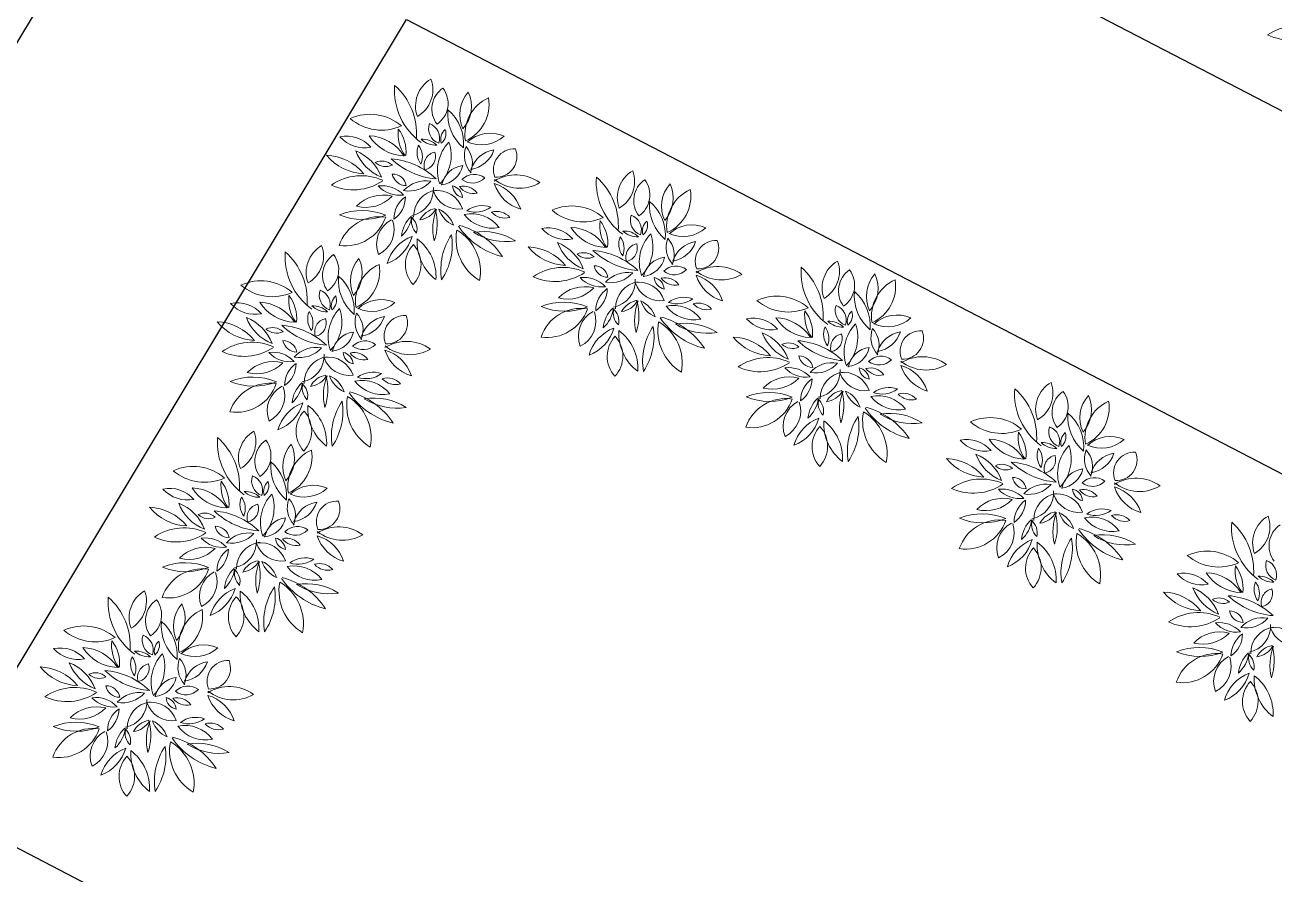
# Model space of a CAD drawing. Header units: millimetres. Extents: x 587797 to 2274247, y 1711 to 439204.
# Drawn here: x 2023710 to 2046969, y 315153 to 330955 of the extents above; entities that cross this region are included whole.
import ezdxf

# ---------------------------------------------------------------- set-up
doc = ezdxf.new("R2010")
doc.units = ezdxf.units.MM
doc.layers.add('finiture', color=7, linetype='Continuous', lineweight=20)

msp = doc.modelspace()

# ---------------------------------------------------------------- linework, layer by layer
for p, q in [((2033914.043, 336206.629), (2060408.55, 322460.865)), ((2016699.908, 319206.835), (2025480.697, 333826.891)), ((2021927.582, 316279.961), (2030815.27, 331055.131)), ((2030815.27, 331055.131), (2057680.301, 317117.194)), ((1995612.164, 330163.692), (2043101.512, 305488.98))]:
    msp.add_line(p, q)
at = {"layer": 'finiture'}
for centre, radius, start, end in [((2047403.85, 329964.057), 978.566, 65.8594782, 124.6377862), ((2047256.966, 331658.03), 978.566, 245.2736062, 304.0519142), ((2031788.907, 329738.828), 1198.988, 175.6138802, 234.1810692), ((2029803.518, 328928.521), 1198.988, 355.6138802, 48.7903282), ((2031557.997, 329449.316), 575.026, 120.0128832, 200.0354962), ((2030730.145, 329750.234), 575.026, 300.0128832, 20.0354962), ((2031757.743, 329391.523), 470.192, 124.2051322, 217.0701022), ((2031118.255, 329496.958), 470.192, 304.2051322, 37.0701022), ((2032437.023, 329288.611), 630.348, 138.5011792, 205.0112442), ((2031393.675, 329439.773), 630.348, 318.5011792, 25.0112442), ((2032644.339, 328918.914), 742.903, 114.0346432, 189.4112722), ((2031608.859, 329475.928), 742.903, 294.0346432, 9.4112722), ((2032417.705, 329303.796), 835.986, 174.8882522, 229.5327912), ((2031042.479, 328742.282), 835.986, 354.8882522, 49.5327912), ((2030136.641, 328393.475), 899.811, 49.4549072, 114.2762642), ((2030351.614, 329897.48), 899.811, 229.4549072, 294.2762642), ((2031518.952, 329027.825), 293.054, 161.4860162, 249.3344302), ((2031137.642, 328846.683), 293.054, 341.4860162, 69.3344302), ((2030793.699, 329321.356), 799.914, 212.4227522, 267.9385742), ((2030089.706, 328093.077), 799.914, 32.4227522, 87.9385742), ((2031346.734, 328928.262), 690.516, 172.4820782, 216.0604832), ((2030115.658, 328596.524), 690.516, 354.1020192, 37.6804242), ((2031693.61, 328828.459), 242.807, 130.6866572, 198.0312722), ((2031304.436, 328937.419), 242.807, 310.6866572, 18.0312722), ((2032374.427, 328315.441), 626.787, 65.7502472, 133.0360922), ((2029695.29, 328271.727), 612.696, 41.7480502, 101.2709752), ((2030032.659, 329280.575), 612.696, 221.7480502, 281.2709752), ((2031374.974, 328583.285), 364.235, 157.8161752, 216.5716662), ((2030745.178, 328503.791), 364.235, 337.8161752, 36.5716662), ((2031105.686, 328427.353), 399.903, 46.7119692, 92.8743762), ((2031359.833, 329117.85), 399.903, 226.7119692, 272.8743762), ((2032156.702, 328247.118), 764.588, 136.2398752, 199.0321132), ((2030881.693, 328526.608), 764.588, 316.2398752, 19.0321132), ((2032355.766, 328523.602), 464.51, 158.8653362, 223.5765942), ((2031577.454, 328380.101), 464.51, 337.3165672, 42.0278252), ((2032209.38, 329349.929), 626.787, 245.0936362, 312.3794812), ((2029283.458, 327581.348), 951.478, 39.3530902, 87.4744862), ((2030061.117, 329135.232), 951.478, 219.3530902, 267.4744862), ((2030664.715, 328914.854), 852.076, 200.9058342, 248.2643142), ((2029553.187, 327819.31), 852.076, 20.9058342, 68.2643142), ((2030355.786, 328136.703), 286.649, 46.9916322, 115.3519022), ((2031472.319, 329460.625), 1372.189, 226.5437642, 265.4625772), ((2030419.973, 327096.664), 1372.189, 46.5437642, 85.4625772), ((2031395.745, 328338.463), 255.724, 101.7678622, 197.9841602), ((2031100.361, 328509.856), 255.724, 281.7678622, 17.9841602), ((2031930.411, 328796.681), 537.843, 278.9366862, 341.7742222), ((2032524.822, 328097.149), 537.843, 98.9366862, 161.7742222), ((2032819.732, 328263.99), 385.997, 86.6007762, 201.8100952), ((2032484.252, 328505.898), 385.997, 266.6007762, 21.8100952), ((2030428.574, 328605.358), 286.649, 226.9916322, 295.3519022), ((2031415.217, 328434.671), 456.356, 275.9945162, 347.6764672), ((2031916.615, 327884.309), 456.356, 96.9926362, 168.6745882), ((2035315.563, 327743.019), 575.026, 120.0128832, 200.0354962), ((2034487.711, 328043.936), 575.026, 300.0128832, 20.0354962), ((2029972.151, 327171.174), 978.566, 65.8594782, 124.6377862), ((2029825.268, 328865.147), 978.566, 245.2736062, 304.0519142), ((2030361.584, 327419.257), 544.065, 42.9410212, 97.6635152), ((2030687.316, 328329.104), 544.065, 222.9410212, 277.6635152), ((2030552.279, 327920.956), 260.064, 10.1273202, 90.4647752), ((2030806.181, 328226.74), 260.064, 190.1273202, 270.4647752), ((2031170.884, 327501.92), 553.02, 79.7760162, 137.9179062), ((2030858.599, 328416.789), 553.02, 259.7760162, 317.9179062), ((2031620.726, 327728.905), 236.939, 4.3553202, 78.0821742), ((2031905.91, 327978.729), 236.939, 184.3553202, 258.0821742), ((2031873.948, 327640.842), 316.114, 36.2304682, 103.6461322), ((2032078.345, 327853.542), 321.719, 52.8815032, 135.8607872), ((2032041.61, 328334.123), 321.719, 232.8815032, 315.8607872), ((2033144.744, 328230.257), 732.285, 198.1136342, 253.8509222), ((2032245.074, 327299.198), 732.285, 18.1136342, 73.8509222), ((2032852.098, 327410.48), 755.764, 53.7979332, 122.2262832), ((2032919.134, 328673.999), 755.764, 231.6997852, 300.1281342), ((2035546.473, 328032.531), 1198.988, 175.6138802, 234.1810692), ((2033561.084, 327222.224), 1198.988, 355.6138802, 48.7903282), ((2035515.309, 327685.226), 470.192, 124.2051322, 217.0701022), ((2034875.821, 327790.661), 470.192, 304.2051322, 37.0701022), ((2036194.589, 327582.314), 630.348, 138.5011792, 205.0112442), ((2035151.241, 327733.476), 630.348, 318.5011792, 25.0112442), ((2030059.056, 328240.199), 679.415, 255.1769142, 315.9428502), ((2030373.497, 327110.946), 679.415, 75.1769142, 135.9428502), ((2030290.945, 327755.563), 504.08, 304.9589982, 359.8487122), ((2031083.856, 327341.107), 504.08, 124.9589982, 179.8487122), ((2030823.327, 327896.309), 493.102, 280.2006852, 3.6567052), ((2031440.799, 327392.591), 493.102, 97.9298722, 181.3858922), ((2031385.518, 327378.648), 495.118, 18.3307972, 98.1862602), ((2031785.012, 328024.437), 495.118, 198.3307972, 278.1862602), ((2032054.361, 328134.866), 316.114, 216.2304682, 283.6461322), ((2036401.905, 327212.617), 742.903, 114.0346432, 189.4112722), ((2035366.425, 327769.631), 742.903, 294.0346432, 9.4112722), ((2029988.845, 326353.602), 1147.623, 67.5620202, 111.6466142), ((2031424.394, 327137.05), 407.986, 100.3447392, 152.2063042), ((2031007.351, 327731.397), 407.986, 277.9071342, 329.7686992), ((2032286.296, 327168.329), 982.055, 158.6476812, 193.6982922), ((2030404.002, 327256.594), 982.055, 340.9321952, 15.9828052), ((2031211.884, 327067.27), 502.866, 18.7018602, 65.6965352), ((2031895.163, 327686.813), 502.866, 198.7018602, 245.6965352), ((2032227.145, 327102.603), 490.22, 71.0013062, 126.1644432), ((2032097.454, 327961.887), 490.22, 251.0013062, 306.1644432), ((2033894.207, 326687.178), 899.811, 49.4549072, 114.2762642), ((2034109.18, 328191.183), 899.811, 229.4549072, 294.2762642), ((2036175.271, 327597.499), 835.986, 174.8882522, 229.5327912), ((2034800.045, 327035.985), 835.986, 354.8882522, 49.5327912), ((2030310.213, 326595.774), 791.751, 81.5448302, 161.0007382), ((2029678.01, 327636.679), 791.751, 261.5448302, 341.0007382), ((2030003.537, 328481.031), 1147.623, 247.5620202, 291.6466142), ((2030779.106, 326870.883), 521.999, 118.1920852, 201.0750502), ((2030062.3, 327151.91), 521.999, 296.1091902, 18.9921542), ((2031308.788, 326963.435), 592.584, 133.5937502, 174.2641912), ((2030322.768, 327463.138), 592.584, 311.9852062, 352.6556472), ((2030715.001, 327150.02), 296.223, 346.2755532, 51.1830792), ((2031204.348, 327296.797), 296.223, 162.2093842, 227.1169102), ((2032021.714, 326790.66), 650.627, 37.5537892, 101.6639052), ((2032405.982, 327824.414), 650.627, 217.5537892, 281.6639052), ((2032492.33, 327153.958), 331.365, 41.7841332, 106.5604412), ((2032644.968, 327692.375), 331.365, 221.7841332, 286.5604412), ((2035104.3, 327221.965), 690.516, 172.4820782, 216.0604832), ((2033873.224, 326890.227), 690.516, 354.1020192, 37.6804242), ((2035276.518, 327321.528), 293.054, 161.4860162, 249.3344302), ((2034895.208, 327140.386), 293.054, 341.4860162, 69.3344302), ((2035451.176, 327122.162), 242.807, 130.6866572, 198.0312722), ((2035062.002, 327231.122), 242.807, 310.6866572, 18.0312722), ((2032621.233, 326401.411), 1167.491, 146.1549402, 189.2106112), ((2030499.139, 326864.771), 1167.491, 326.1549402, 9.2106112), ((2032639.823, 326973.535), 903.437, 169.5840442, 239.1601022), ((2031288.815, 326364.835), 903.437, 349.3480122, 58.9240712), ((2032931.377, 327998.322), 1393.594, 214.4561582, 256.4372552), ((2031440.309, 325877.686), 1393.594, 33.3388722, 75.3199692), ((2032246.465, 326001.95), 1109.037, 57.4850192, 99.4232362), ((2032661.016, 328031.218), 1109.037, 237.4850192, 279.4232362), ((2033452.856, 326565.43), 612.696, 41.7480502, 101.2709752), ((2033790.225, 327574.277), 612.696, 221.7480502, 281.2709752), ((2034551.265, 327615.059), 799.914, 212.4227522, 267.9385742), ((2033847.272, 326386.78), 799.914, 32.4227522, 87.9385742), ((2034863.252, 326721.056), 399.903, 46.7119692, 92.8743762), ((2035117.399, 327411.553), 399.903, 226.7119692, 272.8743762), ((2035914.268, 326540.821), 764.588, 136.2398752, 199.0321132), ((2034639.259, 326820.311), 764.588, 316.2398752, 19.0321132), ((2035966.946, 327643.632), 626.787, 245.0936362, 312.3794812), ((2036131.993, 326609.144), 626.787, 65.7502472, 133.0360922), ((2029521.626, 326349.879), 575.026, 120.0128832, 200.0354962), ((2028693.775, 326650.796), 575.026, 300.0128832, 20.0354962), ((2031192.529, 326305.253), 766.216, 110.8542022, 163.9781372), ((2030183.309, 327232.753), 766.216, 290.8542022, 343.9781372), ((2031342.536, 326492.898), 548.27, 136.8859672, 222.3226672), ((2030536.93, 326498.461), 548.27, 316.8859672, 42.3226672), ((2031889.699, 326917.043), 877.678, 176.3189122, 233.0898182), ((2030486.732, 326271.62), 877.678, 356.3189122, 53.0898182), ((2033041.024, 325875.051), 951.478, 39.3530902, 87.4744862), ((2033818.683, 327428.935), 951.478, 219.3530902, 267.4744862), ((2033310.753, 326113.013), 852.076, 20.9058342, 68.2643142), ((2034422.281, 327208.557), 852.076, 200.9058342, 248.2643142), ((2035132.54, 326876.988), 364.235, 157.8161752, 216.5716662), ((2034502.744, 326797.494), 364.235, 337.8161752, 36.5716662), ((2035153.311, 326632.166), 255.724, 101.7678622, 197.9841602), ((2034857.927, 326803.559), 255.724, 281.7678622, 17.9841602), ((2036113.332, 326817.305), 464.51, 158.8653362, 223.5765942), ((2035335.02, 326673.803), 464.51, 337.3165672, 42.0278252), ((2035687.977, 327090.384), 537.843, 278.9366862, 341.7742222), ((2036282.388, 326390.852), 537.843, 98.9366862, 161.7742222), ((2036577.298, 326557.693), 385.997, 86.6007762, 201.8100952), ((2036241.818, 326799.601), 385.997, 266.6007762, 21.8100952), ((2029752.537, 326639.391), 1198.988, 175.6138802, 234.1810692), ((2027767.147, 325829.084), 1198.988, 355.6138802, 48.7903282), ((2029721.372, 326292.086), 470.192, 124.2051322, 217.0701022), ((2029081.885, 326397.521), 470.192, 304.2051322, 37.0701022), ((2030400.653, 326189.174), 630.348, 138.5011792, 205.0112442), ((2029357.305, 326340.336), 630.348, 318.5011792, 25.0112442), ((2034113.352, 326430.405), 286.649, 46.9916322, 115.3519022), ((2034186.14, 326899.061), 286.649, 226.9916322, 295.3519022), ((2035229.885, 327754.328), 1372.189, 226.5437642, 265.4625772), ((2034177.539, 325390.367), 1372.189, 46.5437642, 85.4625772), ((2035172.783, 326728.374), 456.356, 275.9945162, 347.6764672), ((2035674.181, 326178.012), 456.356, 96.9926362, 168.6745882), ((2039129.741, 326064.157), 575.026, 120.0128832, 200.0354962), ((2038301.89, 326365.075), 575.026, 300.0128832, 20.0354962), ((2030607.969, 325819.477), 742.903, 114.0346432, 189.4112722), ((2029572.489, 326376.491), 742.903, 294.0346432, 9.4112722), ((2033729.717, 325464.877), 978.566, 65.8594782, 124.6377862), ((2033582.834, 327158.849), 978.566, 245.2736062, 304.0519142), ((2034309.845, 326214.659), 260.064, 10.1273202, 90.4647752), ((2034563.747, 326520.443), 260.064, 190.1273202, 270.4647752), ((2034928.45, 325795.623), 553.02, 79.7760162, 137.9179062), ((2034616.165, 326710.492), 553.02, 259.7760162, 317.9179062), ((2035835.911, 326147.245), 321.719, 52.8815032, 135.8607872), ((2035799.176, 326627.826), 321.719, 232.8815032, 315.8607872), ((2036609.664, 325704.183), 755.764, 53.7979332, 122.2262832), ((2036676.7, 326967.702), 755.764, 231.6997852, 300.1281342), ((2039360.652, 326353.67), 1198.988, 175.6138802, 234.1810692), ((2037375.262, 325543.362), 1198.988, 355.6138802, 48.7903282), ((2039329.487, 326006.364), 470.192, 124.2051322, 217.0701022), ((2038690, 326111.8), 470.192, 304.2051322, 37.0701022), ((2028100.27, 325294.038), 899.811, 49.4549072, 114.2762642), ((2028315.244, 326798.043), 899.811, 229.4549072, 294.2762642), ((2030381.335, 326204.359), 835.986, 174.8882522, 229.5327912), ((2029006.109, 325642.845), 835.986, 354.8882522, 49.5327912), ((2034119.15, 325712.96), 544.065, 42.9410212, 97.6635152), ((2034444.882, 326622.807), 544.065, 222.9410212, 277.6635152), ((2034580.893, 326190.012), 493.102, 280.2006852, 3.6567052), ((2035198.365, 325686.294), 493.102, 97.9298722, 181.3858922), ((2035143.084, 325672.351), 495.118, 18.3307972, 98.1862602), ((2035542.578, 326318.14), 495.118, 198.3307972, 278.1862602), ((2035378.292, 326022.607), 236.939, 4.3553202, 78.0821742), ((2035663.476, 326272.432), 236.939, 184.3553202, 258.0821742), ((2035631.514, 325934.544), 316.114, 36.2304682, 103.6461322), ((2035811.927, 326428.569), 316.114, 216.2304682, 283.6461322), ((2036902.31, 326523.959), 732.285, 198.1136342, 253.8509222), ((2036002.64, 325592.901), 732.285, 18.1136342, 73.8509222), ((2040008.768, 325903.452), 630.348, 138.5011792, 205.0112442), ((2038965.42, 326054.615), 630.348, 318.5011792, 25.0112442), ((2040216.084, 325533.756), 742.903, 114.0346432, 189.4112722), ((2039180.604, 326090.769), 742.903, 294.0346432, 9.4112722), ((2029310.364, 325828.825), 690.516, 172.4820782, 216.0604832), ((2028079.287, 325497.087), 690.516, 354.1020192, 37.6804242), ((2029482.581, 325928.388), 293.054, 161.4860162, 249.3344302), ((2029101.272, 325747.246), 293.054, 341.4860162, 69.3344302), ((2029657.239, 325729.022), 242.807, 130.6866572, 198.0312722), ((2029268.066, 325837.982), 242.807, 310.6866572, 18.0312722), ((2033816.622, 326533.902), 679.415, 255.1769142, 315.9428502), ((2034131.063, 325404.649), 679.415, 75.1769142, 135.9428502), ((2034048.511, 326049.266), 504.08, 304.9589982, 359.8487122), ((2034841.422, 325634.81), 504.08, 124.9589982, 179.8487122), ((2035984.711, 325396.306), 490.22, 71.0013062, 126.1644432), ((2037708.385, 325008.316), 899.811, 49.4549072, 114.2762642), ((2039989.45, 325918.637), 835.986, 174.8882522, 229.5327912), ((2038614.224, 325357.123), 835.986, 354.8882522, 49.5327912), ((2027658.919, 325172.29), 612.696, 41.7480502, 101.2709752), ((2027996.288, 326181.137), 612.696, 221.7480502, 281.2709752), ((2028757.328, 326221.919), 799.914, 212.4227522, 267.9385742), ((2028053.335, 324993.64), 799.914, 32.4227522, 87.9385742), ((2029069.315, 325327.916), 399.903, 46.7119692, 92.8743762), ((2029323.462, 326018.413), 399.903, 226.7119692, 272.8743762), ((2030120.331, 325147.681), 764.588, 136.2398752, 199.0321132), ((2028845.322, 325427.171), 764.588, 316.2398752, 19.0321132), ((2030173.009, 326250.492), 626.787, 245.0936362, 312.3794812), ((2030338.057, 325216.004), 626.787, 65.7502472, 133.0360922), ((2034067.779, 324889.477), 791.751, 81.5448302, 161.0007382), ((2033435.576, 325930.382), 791.751, 261.5448302, 341.0007382), ((2033746.411, 324647.304), 1147.623, 67.5620202, 111.6466142), ((2033761.103, 326774.734), 1147.623, 247.5620202, 291.6466142), ((2035066.354, 325257.138), 592.584, 133.5937502, 174.2641912), ((2034080.334, 325756.841), 592.584, 311.9852062, 352.6556472), ((2034472.567, 325443.723), 296.223, 346.2755532, 51.1830792), ((2034961.914, 325590.5), 296.223, 162.2093842, 227.1169102), ((2035181.96, 325430.753), 407.986, 100.3447392, 152.2063042), ((2034764.917, 326025.1), 407.986, 277.9071342, 329.7686992), ((2036043.863, 325462.032), 982.055, 158.6476812, 193.6982922), ((2034161.568, 325550.297), 982.055, 340.9321952, 15.9828052), ((2035652.729, 325980.515), 502.866, 198.7018602, 245.6965352), ((2034969.45, 325360.973), 502.866, 18.7018602, 65.6965352), ((2035779.28, 325084.363), 650.627, 37.5537892, 101.6639052), ((2036163.548, 326118.116), 650.627, 217.5537892, 281.6639052), ((2035855.02, 326255.59), 490.22, 251.0013062, 306.1644432), ((2036249.896, 325447.661), 331.365, 41.7841332, 106.5604412), ((2036402.534, 325986.078), 331.365, 221.7841332, 286.5604412), ((2037923.359, 326512.321), 899.811, 229.4549072, 294.2762642), ((2038918.479, 325543.103), 690.516, 172.4820782, 216.0604832), ((2037687.402, 325211.365), 690.516, 354.1020192, 37.6804242), ((2039090.696, 325642.667), 293.054, 161.4860162, 249.3344302), ((2038709.386, 325461.524), 293.054, 341.4860162, 69.3344302), ((2027247.087, 324481.911), 951.478, 39.3530902, 87.4744862), ((2028024.746, 326035.795), 951.478, 219.3530902, 267.4744862), ((2027516.817, 324719.873), 852.076, 20.9058342, 68.2643142), ((2028628.344, 325815.417), 852.076, 200.9058342, 248.2643142), ((2029338.603, 325483.848), 364.235, 157.8161752, 216.5716662), ((2028708.808, 325404.354), 364.235, 337.8161752, 36.5716662), ((2029359.374, 325239.026), 255.724, 101.7678622, 197.9841602), ((2029063.991, 325410.419), 255.724, 281.7678622, 17.9841602), ((2030319.395, 325424.165), 464.51, 158.8653362, 223.5765942), ((2029541.083, 325280.663), 464.51, 337.3165672, 42.0278252), ((2029894.041, 325697.244), 537.843, 278.9366862, 341.7742222), ((2030488.452, 324997.712), 537.843, 98.9366862, 161.7742222), ((2030783.361, 325164.553), 385.997, 86.6007762, 201.8100952), ((2030447.881, 325406.461), 385.997, 266.6007762, 21.8100952), ((2034536.672, 325164.586), 521.999, 118.1920852, 201.0750502), ((2033819.866, 325445.612), 521.999, 296.1091902, 18.9921542), ((2036397.389, 325267.238), 903.437, 169.5840442, 239.1601022), ((2035046.381, 324658.538), 903.437, 349.3480122, 58.9240712), ((2036688.943, 326292.025), 1393.594, 214.4561582, 256.4372552), ((2035197.875, 324171.388), 1393.594, 33.3388722, 75.3199692), ((2036004.031, 324295.653), 1109.037, 57.4850192, 99.4232362), ((2037267.034, 324886.568), 612.696, 41.7480502, 101.2709752), ((2037604.403, 325895.416), 612.696, 221.7480502, 281.2709752), ((2038365.443, 325936.198), 799.914, 212.4227522, 267.9385742), ((2037661.45, 324707.918), 799.914, 32.4227522, 87.9385742), ((2038677.43, 325042.194), 399.903, 46.7119692, 92.8743762), ((2038931.577, 325732.691), 399.903, 226.7119692, 272.8743762), ((2039265.354, 325443.3), 242.807, 130.6866572, 198.0312722), ((2038876.18, 325552.26), 242.807, 310.6866572, 18.0312722), ((2039781.124, 325964.77), 626.787, 245.0936362, 312.3794812), ((2039946.172, 324930.283), 626.787, 65.7502472, 133.0360922), ((2028319.416, 325037.265), 286.649, 46.9916322, 115.3519022), ((2028392.204, 325505.921), 286.649, 226.9916322, 295.3519022), ((2029435.948, 326361.188), 1372.189, 226.5437642, 265.4625772), ((2028383.602, 323997.227), 1372.189, 46.5437642, 85.4625772), ((2029378.846, 325335.234), 456.356, 275.9945162, 347.6764672), ((2029880.244, 324784.872), 456.356, 96.9926362, 168.6745882), ((2034950.095, 324598.956), 766.216, 110.8542022, 163.9781372), ((2033940.875, 325526.456), 766.216, 290.8542022, 343.9781372), ((2035647.265, 325210.746), 877.678, 176.3189122, 233.0898182), ((2034244.298, 324565.323), 877.678, 356.3189122, 53.0898182), ((2036378.799, 324695.114), 1167.491, 146.1549402, 189.2106112), ((2034256.705, 325158.474), 1167.491, 326.1549402, 9.2106112), ((2036418.582, 326324.921), 1109.037, 237.4850192, 279.4232362), ((2037124.931, 324434.151), 852.076, 20.9058342, 68.2643142), ((2038236.459, 325529.696), 852.076, 200.9058342, 248.2643142), ((2038946.718, 325198.126), 364.235, 157.8161752, 216.5716662), ((2038316.923, 325118.632), 364.235, 337.8161752, 36.5716662), ((2038967.489, 324953.304), 255.724, 101.7678622, 197.9841602), ((2038672.106, 325124.698), 255.724, 281.7678622, 17.9841602), ((2039728.446, 324861.96), 764.588, 136.2398752, 199.0321132), ((2038453.437, 325141.449), 764.588, 316.2398752, 19.0321132), ((2039927.51, 325138.443), 464.51, 158.8653362, 223.5765942), ((2039149.198, 324994.942), 464.51, 337.3165672, 42.0278252), ((2039502.156, 325411.522), 537.843, 278.9366862, 341.7742222), ((2040096.567, 324711.99), 537.843, 98.9366862, 161.7742222), ((2040391.476, 324878.831), 385.997, 86.6007762, 201.8100952), ((2040055.996, 325120.739), 385.997, 266.6007762, 21.8100952), ((2027935.78, 324071.737), 978.566, 65.8594782, 124.6377862), ((2027788.897, 325765.71), 978.566, 245.2736062, 304.0519142), ((2028769.81, 325127.303), 260.064, 190.1273202, 270.4647752), ((2028515.908, 324821.519), 260.064, 10.1273202, 90.4647752), ((2029134.513, 324402.483), 553.02, 79.7760162, 137.9179062), ((2028822.229, 325317.352), 553.02, 259.7760162, 317.9179062), ((2030041.974, 324754.105), 321.719, 52.8815032, 135.8607872), ((2030005.239, 325234.686), 321.719, 232.8815032, 315.8607872), ((2030815.727, 324311.043), 755.764, 53.7979332, 122.2262832), ((2030882.763, 325574.562), 755.764, 231.6997852, 300.1281342), ((2035100.102, 324786.601), 548.27, 136.8859672, 222.3226672), ((2034294.496, 324792.164), 548.27, 316.8859672, 42.3226672), ((2036855.202, 324196.19), 951.478, 39.3530902, 87.4744862), ((2037632.861, 325750.073), 951.478, 219.3530902, 267.4744862), ((2037927.531, 324751.544), 286.649, 46.9916322, 115.3519022), ((2038000.319, 325220.2), 286.649, 226.9916322, 295.3519022), ((2039044.063, 326075.466), 1372.189, 226.5437642, 265.4625772), ((2037991.717, 323711.506), 1372.189, 46.5437642, 85.4625772), ((2038986.961, 325049.512), 456.356, 275.9945162, 347.6764672), ((2039488.359, 324499.15), 456.356, 96.9926362, 168.6745882), ((2028325.214, 324319.82), 544.065, 42.9410212, 97.6635152), ((2028650.945, 325229.667), 544.065, 222.9410212, 277.6635152), ((2028786.956, 324796.872), 493.102, 280.2006852, 3.6567052), ((2029404.428, 324293.154), 493.102, 97.9298722, 181.3858922), ((2029349.148, 324279.211), 495.118, 18.3307972, 98.1862602), ((2029748.641, 324925), 495.118, 198.3307972, 278.1862602), ((2029584.355, 324629.468), 236.939, 4.3553202, 78.0821742), ((2029869.539, 324879.292), 236.939, 184.3553202, 258.0821742), ((2029837.577, 324541.405), 316.114, 36.2304682, 103.6461322), ((2030017.99, 325035.429), 316.114, 216.2304682, 283.6461322), ((2031108.373, 325130.82), 732.285, 198.1136342, 253.8509222), ((2030208.703, 324199.761), 732.285, 18.1136342, 73.8509222), ((2037543.895, 323786.015), 978.566, 65.8594782, 124.6377862), ((2038124.023, 324535.797), 260.064, 10.1273202, 90.4647752), ((2038377.925, 324841.581), 260.064, 190.1273202, 270.4647752), ((2039650.089, 324468.383), 321.719, 52.8815032, 135.8607872), ((2039613.354, 324948.964), 321.719, 232.8815032, 315.8607872), ((2040423.842, 324025.321), 755.764, 53.7979332, 122.2262832), ((2028337.126, 324011.509), 679.415, 75.1769142, 135.9428502), ((2028022.685, 325140.762), 679.415, 255.1769142, 315.9428502), ((2028254.575, 324656.126), 504.08, 304.9589982, 359.8487122), ((2029047.486, 324241.67), 504.08, 124.9589982, 179.8487122), ((2030190.775, 324003.166), 490.22, 71.0013062, 126.1644432), ((2037397.012, 325479.988), 978.566, 245.2736062, 304.0519142), ((2037933.328, 324034.099), 544.065, 42.9410212, 97.6635152), ((2038259.06, 324943.945), 544.065, 222.9410212, 277.6635152), ((2038430.344, 325031.631), 553.02, 259.7760162, 317.9179062), ((2038742.628, 324116.761), 553.02, 79.7760162, 137.9179062), ((2038395.071, 324511.15), 493.102, 280.2006852, 3.6567052), ((2039012.543, 324007.432), 493.102, 97.9298722, 181.3858922), ((2038957.263, 323993.489), 495.118, 18.3307972, 98.1862602), ((2039356.756, 324639.278), 495.118, 198.3307972, 278.1862602), ((2039192.47, 324343.746), 236.939, 4.3553202, 78.0821742), ((2039477.654, 324593.57), 236.939, 184.3553202, 258.0821742), ((2039445.692, 324255.683), 316.114, 36.2304682, 103.6461322), ((2039626.105, 324749.707), 316.114, 216.2304682, 283.6461322), ((2040716.488, 324845.098), 732.285, 198.1136342, 253.8509222), ((2039816.818, 323914.039), 732.285, 18.1136342, 73.8509222), ((2040490.878, 325288.84), 755.764, 231.6997852, 300.1281342), ((2028273.843, 323496.337), 791.751, 81.5448302, 161.0007382), ((2027641.64, 324537.242), 791.751, 261.5448302, 341.0007382), ((2027952.475, 323254.164), 1147.623, 67.5620202, 111.6466142), ((2027967.167, 325381.594), 1147.623, 247.5620202, 291.6466142), ((2029272.418, 323863.998), 592.584, 133.5937502, 174.2641912), ((2028286.397, 324363.701), 592.584, 311.9852062, 352.6556472), ((2028678.63, 324050.583), 296.223, 346.2755532, 51.1830792), ((2029167.978, 324197.36), 296.223, 162.2093842, 227.1169102), ((2029388.024, 324037.613), 407.986, 100.3447392, 152.2063042), ((2028970.98, 324631.96), 407.986, 277.9071342, 329.7686992), ((2030249.926, 324068.892), 982.055, 158.6476812, 193.6982922), ((2028367.632, 324157.157), 982.055, 340.9321952, 15.9828052), ((2029175.514, 323967.833), 502.866, 18.7018602, 65.6965352), ((2029858.793, 324587.376), 502.866, 198.7018602, 245.6965352), ((2029985.344, 323691.223), 650.627, 37.5537892, 101.6639052), ((2030369.611, 324724.976), 650.627, 217.5537892, 281.6639052), ((2030061.083, 324862.45), 490.22, 251.0013062, 306.1644432), ((2030608.597, 324592.938), 331.365, 221.7841332, 286.5604412), ((2030455.959, 324054.521), 331.365, 41.7841332, 106.5604412), ((2037945.241, 323725.787), 679.415, 75.1769142, 135.9428502), ((2037630.8, 324855.04), 679.415, 255.1769142, 315.9428502), ((2037862.69, 324370.404), 504.08, 304.9589982, 359.8487122), ((2038655.6, 323955.948), 504.08, 124.9589982, 179.8487122), ((2043105.528, 323804.158), 575.026, 120.0128832, 200.0354962), ((2042277.677, 324105.076), 575.026, 300.0128832, 20.0354962), ((2028742.735, 323771.446), 521.999, 118.1920852, 201.0750502), ((2028025.93, 324052.473), 521.999, 296.1091902, 18.9921542), ((2030603.453, 323874.098), 903.437, 169.5840442, 239.1601022), ((2029252.444, 323265.398), 903.437, 349.3480122, 58.9240712), ((2030895.007, 324898.885), 1393.594, 214.4561582, 256.4372552), ((2029403.939, 322778.248), 1393.594, 33.3388722, 75.3199692), ((2030210.094, 322902.513), 1109.037, 57.4850192, 99.4232362), ((2037560.59, 322968.443), 1147.623, 67.5620202, 111.6466142), ((2037575.282, 325095.872), 1147.623, 247.5620202, 291.6466142), ((2038880.533, 323578.277), 592.584, 133.5937502, 174.2641912), ((2038996.139, 323751.891), 407.986, 100.3447392, 152.2063042), ((2038579.095, 324346.238), 407.986, 277.9071342, 329.7686992), ((2039858.041, 323783.171), 982.055, 158.6476812, 193.6982922), ((2037975.747, 323871.435), 982.055, 340.9321952, 15.9828052), ((2038783.629, 323682.111), 502.866, 18.7018602, 65.6965352), ((2039466.908, 324301.654), 502.866, 198.7018602, 245.6965352), ((2039593.459, 323405.502), 650.627, 37.5537892, 101.6639052), ((2039977.726, 324439.255), 650.627, 217.5537892, 281.6639052), ((2039798.89, 323717.444), 490.22, 71.0013062, 126.1644432), ((2039669.198, 324576.728), 490.22, 251.0013062, 306.1644432), ((2040064.074, 323768.8), 331.365, 41.7841332, 106.5604412), ((2040216.712, 324307.217), 331.365, 221.7841332, 286.5604412), ((2043336.439, 324093.671), 1198.988, 175.6138802, 234.1810692), ((2041351.049, 323283.363), 1198.988, 355.6138802, 48.7903282), ((2043305.274, 323746.365), 470.192, 124.2051322, 217.0701022), ((2042665.787, 323851.801), 470.192, 304.2051322, 37.0701022), ((2043984.555, 323643.453), 630.348, 138.5011792, 205.0112442), ((2042941.207, 323794.616), 630.348, 318.5011792, 25.0112442), ((2029156.158, 323205.816), 766.216, 110.8542022, 163.9781372), ((2028146.938, 324133.316), 766.216, 290.8542022, 343.9781372), ((2029853.329, 323817.606), 877.678, 176.3189122, 233.0898182), ((2028450.362, 323172.183), 877.678, 356.3189122, 53.0898182), ((2030584.863, 323301.974), 1167.491, 146.1549402, 189.2106112), ((2028462.768, 323765.334), 1167.491, 326.1549402, 9.2106112), ((2030624.646, 324931.781), 1109.037, 237.4850192, 279.4232362), ((2037881.958, 323210.615), 791.751, 81.5448302, 161.0007382), ((2037249.755, 324251.52), 791.751, 261.5448302, 341.0007382), ((2038350.85, 323485.724), 521.999, 118.1920852, 201.0750502), ((2037634.045, 323766.751), 521.999, 296.1091902, 18.9921542), ((2037894.512, 324077.979), 592.584, 311.9852062, 352.6556472), ((2038286.745, 323764.862), 296.223, 346.2755532, 51.1830792), ((2038776.093, 323911.638), 296.223, 162.2093842, 227.1169102), ((2040503.122, 324613.163), 1393.594, 214.4561582, 256.4372552), ((2039012.053, 322492.527), 1393.594, 33.3388722, 75.3199692), ((2044191.871, 323273.757), 742.903, 114.0346432, 189.4112722), ((2043156.391, 323830.77), 742.903, 294.0346432, 9.4112722), ((2029306.165, 323393.461), 548.27, 136.8859672, 222.3226672), ((2028500.56, 323399.024), 548.27, 316.8859672, 42.3226672), ((2038764.273, 322920.094), 766.216, 110.8542022, 163.9781372), ((2037755.053, 323847.594), 766.216, 290.8542022, 343.9781372), ((2039461.444, 323531.884), 877.678, 176.3189122, 233.0898182), ((2038058.477, 322886.462), 877.678, 356.3189122, 53.0898182), ((2040192.978, 323016.252), 1167.491, 146.1549402, 189.2106112), ((2038070.883, 323479.612), 1167.491, 326.1549402, 9.2106112), ((2040211.567, 323588.376), 903.437, 169.5840442, 239.1601022), ((2038860.559, 322979.676), 903.437, 349.3480122, 58.9240712), ((2039818.209, 322616.791), 1109.037, 57.4850192, 99.4232362), ((2040232.761, 324646.06), 1109.037, 237.4850192, 279.4232362), ((2041684.172, 322748.317), 899.811, 49.4549072, 114.2762642), ((2041899.146, 324252.322), 899.811, 229.4549072, 294.2762642), ((2043965.237, 323658.638), 835.986, 174.8882522, 229.5327912), ((2042590.011, 323097.124), 835.986, 354.8882522, 49.5327912), ((2028261.018, 322895.298), 575.026, 120.0128832, 200.0354962), ((2027433.167, 323196.216), 575.026, 300.0128832, 20.0354962), ((2038914.28, 323107.739), 548.27, 136.8859672, 222.3226672), ((2038108.674, 323113.303), 548.27, 316.8859672, 42.3226672), ((2042894.266, 323283.104), 690.516, 172.4820782, 216.0604832), ((2041663.189, 322951.366), 690.516, 354.1020192, 37.6804242), ((2043066.483, 323382.668), 293.054, 161.4860162, 249.3344302), ((2042685.174, 323201.525), 293.054, 341.4860162, 69.3344302), ((2043241.141, 323183.301), 242.807, 130.6866572, 198.0312722), ((2042851.968, 323292.261), 242.807, 310.6866572, 18.0312722), ((2028491.929, 323184.81), 1198.988, 175.6138802, 234.1810692), ((2026506.539, 322374.503), 1198.988, 355.6138802, 48.7903282), ((2028460.764, 322837.505), 470.192, 124.2051322, 217.0701022), ((2027821.277, 322942.941), 470.192, 304.2051322, 37.0701022), ((2029140.045, 322734.593), 630.348, 138.5011792, 205.0112442), ((2028096.697, 322885.755), 630.348, 318.5011792, 25.0112442), ((2041242.821, 322626.569), 612.696, 41.7480502, 101.2709752), ((2041580.19, 323635.417), 612.696, 221.7480502, 281.2709752), ((2042341.23, 323676.199), 799.914, 212.4227522, 267.9385742), ((2041637.237, 322447.919), 799.914, 32.4227522, 87.9385742), ((2042922.505, 322938.127), 364.235, 157.8161752, 216.5716662), ((2042292.71, 322858.633), 364.235, 337.8161752, 36.5716662), ((2042653.217, 322782.195), 399.903, 46.7119692, 92.8743762), ((2042907.364, 323472.692), 399.903, 226.7119692, 272.8743762), ((2043704.233, 322601.961), 764.588, 136.2398752, 199.0321132), ((2042429.224, 322881.45), 764.588, 316.2398752, 19.0321132), ((2043756.911, 323704.771), 626.787, 245.0936362, 312.3794812), ((2043921.959, 322670.284), 626.787, 65.7502472, 133.0360922), ((2029347.361, 322364.896), 742.903, 114.0346432, 189.4112722), ((2028311.881, 322921.91), 742.903, 294.0346432, 9.4112722), ((2040830.989, 321936.191), 951.478, 39.3530902, 87.4744862), ((2041608.648, 323490.074), 951.478, 219.3530902, 267.4744862), ((2041100.719, 322174.152), 852.076, 20.9058342, 68.2643142), ((2042212.246, 323269.697), 852.076, 200.9058342, 248.2643142), ((2042943.276, 322693.305), 255.724, 101.7678622, 197.9841602), ((2042647.893, 322864.699), 255.724, 281.7678622, 17.9841602), ((2043903.297, 322878.444), 464.51, 158.8653362, 223.5765942), ((2043124.985, 322734.943), 464.51, 337.3165672, 42.0278252), ((2043477.943, 323151.523), 537.843, 278.9366862, 341.7742222), ((2044072.354, 322451.991), 537.843, 98.9366862, 161.7742222), ((2044367.263, 322618.833), 385.997, 86.6007762, 201.8100952), ((2044031.783, 322860.74), 385.997, 266.6007762, 21.8100952), ((2026839.663, 321839.457), 899.811, 49.4549072, 114.2762642), ((2027054.636, 323343.462), 899.811, 229.4549072, 294.2762642), ((2029120.727, 322749.778), 835.986, 174.8882522, 229.5327912), ((2027745.501, 322188.264), 835.986, 354.8882522, 49.5327912), ((2041903.318, 322491.545), 286.649, 46.9916322, 115.3519022), ((2041976.106, 322960.201), 286.649, 226.9916322, 295.3519022), ((2043019.851, 323815.467), 1372.189, 226.5437642, 265.4625772), ((2041967.504, 321451.507), 1372.189, 46.5437642, 85.4625772), ((2042962.748, 322789.513), 456.356, 275.9945162, 347.6764672), ((2043464.146, 322239.151), 456.356, 96.9926362, 168.6745882), ((2028049.756, 322374.244), 690.516, 172.4820782, 216.0604832), ((2026818.679, 322042.506), 690.516, 354.1020192, 37.6804242), ((2028221.974, 322473.808), 293.054, 161.4860162, 249.3344302), ((2027840.664, 322292.665), 293.054, 341.4860162, 69.3344302), ((2028396.632, 322274.441), 242.807, 130.6866572, 198.0312722), ((2028007.458, 322383.401), 242.807, 310.6866572, 18.0312722), ((2029077.449, 321761.423), 626.787, 65.7502472, 133.0360922), ((2041519.682, 321526.016), 978.566, 65.8594782, 124.6377862), ((2041372.799, 323219.989), 978.566, 245.2736062, 304.0519142), ((2042353.712, 322581.582), 260.064, 190.1273202, 270.4647752), ((2042099.81, 322275.798), 260.064, 10.1273202, 90.4647752), ((2042718.415, 321856.762), 553.02, 79.7760162, 137.9179062), ((2042406.131, 322771.632), 553.02, 259.7760162, 317.9179062), ((2043625.876, 322208.384), 321.719, 52.8815032, 135.8607872), ((2043589.141, 322688.965), 321.719, 232.8815032, 315.8607872), ((2044399.629, 321765.322), 755.764, 53.7979332, 122.2262832), ((2044466.665, 323028.841), 755.764, 231.6997852, 300.1281342), ((2026398.311, 321717.709), 612.696, 41.7480502, 101.2709752), ((2026735.681, 322726.557), 612.696, 221.7480502, 281.2709752), ((2027496.72, 322767.339), 799.914, 212.4227522, 267.9385742), ((2026792.728, 321539.059), 799.914, 32.4227522, 87.9385742), ((2028077.996, 322029.267), 364.235, 157.8161752, 216.5716662), ((2027448.2, 321949.773), 364.235, 337.8161752, 36.5716662), ((2027808.708, 321873.335), 399.903, 46.7119692, 92.8743762), ((2028062.854, 322563.832), 399.903, 226.7119692, 272.8743762), ((2028859.724, 321693.1), 764.588, 136.2398752, 199.0321132), ((2027584.714, 321972.59), 764.588, 316.2398752, 19.0321132), ((2028912.401, 322795.911), 626.787, 245.0936362, 312.3794812), ((2041921.028, 321465.788), 679.415, 75.1769142, 135.9428502), ((2041909.116, 321774.1), 544.065, 42.9410212, 97.6635152), ((2042234.847, 322683.946), 544.065, 222.9410212, 277.6635152), ((2042370.858, 322251.151), 493.102, 280.2006852, 3.6567052), ((2042988.33, 321747.433), 493.102, 97.9298722, 181.3858922), ((2042933.05, 321733.49), 495.118, 18.3307972, 98.1862602), ((2043332.543, 322379.279), 495.118, 198.3307972, 278.1862602), ((2043168.257, 322083.747), 236.939, 4.3553202, 78.0821742), ((2043453.441, 322333.571), 236.939, 184.3553202, 258.0821742), ((2043421.479, 321995.684), 316.114, 36.2304682, 103.6461322), ((2043601.892, 322489.708), 316.114, 216.2304682, 283.6461322), ((2044692.275, 322585.099), 732.285, 198.1136342, 253.8509222), ((2043792.605, 321654.04), 732.285, 18.1136342, 73.8509222), ((2025986.48, 321027.331), 951.478, 39.3530902, 87.4744862), ((2026764.139, 322581.214), 951.478, 219.3530902, 267.4744862), ((2027367.737, 322360.837), 852.076, 200.9058342, 248.2643142), ((2026256.209, 321265.292), 852.076, 20.9058342, 68.2643142), ((2028175.341, 322906.607), 1372.189, 226.5437642, 265.4625772), ((2027122.994, 320542.646), 1372.189, 46.5437642, 85.4625772), ((2028098.766, 321784.445), 255.724, 101.7678622, 197.9841602), ((2027803.383, 321955.839), 255.724, 281.7678622, 17.9841602), ((2029058.788, 321969.584), 464.51, 158.8653362, 223.5765942), ((2028280.476, 321826.083), 464.51, 337.3165672, 42.0278252), ((2028633.433, 322242.663), 537.843, 278.9366862, 341.7742222), ((2029227.844, 321543.131), 537.843, 98.9366862, 161.7742222), ((2029522.754, 321709.972), 385.997, 86.6007762, 201.8100952), ((2029187.273, 321951.88), 385.997, 266.6007762, 21.8100952), ((2041606.587, 322595.041), 679.415, 255.1769142, 315.9428502), ((2041838.477, 322110.405), 504.08, 304.9589982, 359.8487122), ((2042631.388, 321695.949), 504.08, 124.9589982, 179.8487122), ((2043774.677, 321457.445), 490.22, 71.0013062, 126.1644432), ((2043644.985, 322316.729), 490.22, 251.0013062, 306.1644432), ((2027131.596, 322051.34), 286.649, 226.9916322, 295.3519022), ((2027058.808, 321582.685), 286.649, 46.9916322, 115.3519022), ((2028118.238, 321880.653), 456.356, 275.9945162, 347.6764672), ((2028619.636, 321330.291), 456.356, 96.9926362, 168.6745882), ((2041857.745, 320950.616), 791.751, 81.5448302, 161.0007382), ((2041225.542, 321991.521), 791.751, 261.5448302, 341.0007382), ((2041536.377, 320708.444), 1147.623, 67.5620202, 111.6466142), ((2041551.069, 322835.873), 1147.623, 247.5620202, 291.6466142), ((2042326.637, 321225.725), 521.999, 118.1920852, 201.0750502), ((2042856.32, 321318.278), 592.584, 133.5937502, 174.2641912), ((2041870.299, 321817.98), 592.584, 311.9852062, 352.6556472), ((2042262.532, 321504.863), 296.223, 346.2755532, 51.1830792), ((2042751.88, 321651.639), 296.223, 162.2093842, 227.1169102), ((2042971.926, 321491.892), 407.986, 100.3447392, 152.2063042), ((2042554.882, 322086.239), 407.986, 277.9071342, 329.7686992), ((2043833.828, 321523.172), 982.055, 158.6476812, 193.6982922), ((2041951.534, 321611.436), 982.055, 340.9321952, 15.9828052), ((2042759.416, 321422.112), 502.866, 18.7018602, 65.6965352), ((2043442.695, 322041.655), 502.866, 198.7018602, 245.6965352), ((2043569.246, 321145.503), 650.627, 37.5537892, 101.6639052), ((2043953.513, 322179.256), 650.627, 217.5537892, 281.6639052), ((2044192.499, 322047.218), 331.365, 221.7841332, 286.5604412), ((2044039.861, 321508.801), 331.365, 41.7841332, 106.5604412), ((2047376.862, 321607.664), 1198.988, 175.6138802, 234.1810692), ((2045391.472, 320797.356), 1198.988, 355.6138802, 48.7903282), ((2047145.951, 321318.151), 575.026, 120.0128832, 200.0354962), ((2046318.1, 321619.069), 575.026, 300.0128832, 20.0354962), ((2026675.173, 320617.156), 978.566, 65.8594782, 124.6377862), ((2026528.289, 322311.129), 978.566, 245.2736062, 304.0519142), ((2027255.3, 321366.938), 260.064, 10.1273202, 90.4647752), ((2027509.203, 321672.722), 260.064, 190.1273202, 270.4647752), ((2027873.905, 320947.902), 553.02, 79.7760162, 137.9179062), ((2027561.621, 321862.772), 553.02, 259.7760162, 317.9179062), ((2028781.367, 321299.524), 321.719, 52.8815032, 135.8607872), ((2028744.631, 321780.105), 321.719, 232.8815032, 315.8607872), ((2029847.765, 321676.239), 732.285, 198.1136342, 253.8509222), ((2028948.096, 320745.18), 732.285, 18.1136342, 73.8509222), ((2029555.12, 320856.462), 755.764, 53.7979332, 122.2262832), ((2029622.155, 322119.981), 755.764, 231.6997852, 300.1281342), ((2041609.832, 321506.752), 521.999, 296.1091902, 18.9921542), ((2044187.355, 321328.377), 903.437, 169.5840442, 239.1601022), ((2042836.346, 320719.677), 903.437, 349.3480122, 58.9240712), ((2044478.909, 322353.164), 1393.594, 214.4561582, 256.4372552), ((2042987.841, 320232.528), 1393.594, 33.3388722, 75.3199692), ((2043793.996, 320356.792), 1109.037, 57.4850192, 99.4232362), ((2044208.548, 322386.061), 1109.037, 237.4850192, 279.4232362), ((2047345.697, 321260.359), 470.192, 124.2051322, 217.0701022), ((2027076.519, 320556.928), 679.415, 75.1769142, 135.9428502), ((2026762.077, 321686.181), 679.415, 255.1769142, 315.9428502), ((2027064.606, 320865.239), 544.065, 42.9410212, 97.6635152), ((2027390.338, 321775.086), 544.065, 222.9410212, 277.6635152), ((2027526.349, 321342.291), 493.102, 280.2006852, 3.6567052), ((2028143.821, 320838.573), 493.102, 97.9298722, 181.3858922), ((2028088.54, 320824.63), 495.118, 18.3307972, 98.1862602), ((2028488.033, 321470.419), 495.118, 198.3307972, 278.1862602), ((2028323.747, 321174.887), 236.939, 4.3553202, 78.0821742), ((2028608.932, 321424.711), 236.939, 184.3553202, 258.0821742), ((2028576.969, 321086.824), 316.114, 36.2304682, 103.6461322), ((2028757.382, 321580.848), 316.114, 216.2304682, 283.6461322), ((2042740.06, 320660.095), 766.216, 110.8542022, 163.9781372), ((2041730.84, 321587.595), 766.216, 290.8542022, 343.9781372), ((2042890.067, 320847.74), 548.27, 136.8859672, 222.3226672), ((2042084.462, 320853.304), 548.27, 316.8859672, 42.3226672), ((2043437.231, 321271.885), 877.678, 176.3189122, 233.0898182), ((2042034.264, 320626.463), 877.678, 356.3189122, 53.0898182), ((2044168.765, 320756.253), 1167.491, 146.1549402, 189.2106112), ((2042046.67, 321219.613), 1167.491, 326.1549402, 9.2106112), ((2026993.967, 321201.545), 504.08, 304.9589982, 359.8487122), ((2027786.878, 320787.089), 504.08, 124.9589982, 179.8487122), ((2028127.416, 320583.032), 407.986, 100.3447392, 152.2063042), ((2028930.167, 320548.585), 490.22, 71.0013062, 126.1644432), ((2028800.475, 321407.869), 490.22, 251.0013062, 306.1644432), ((2045724.596, 320262.31), 899.811, 49.4549072, 114.2762642), ((2045939.569, 321766.315), 899.811, 229.4549072, 294.2762642), ((2047106.907, 320896.661), 293.054, 161.4860162, 249.3344302), ((2046725.597, 320715.518), 293.054, 341.4860162, 69.3344302), ((2027013.235, 320041.756), 791.751, 81.5448302, 161.0007382), ((2026381.032, 321082.661), 791.751, 261.5448302, 341.0007382), ((2026691.867, 319799.584), 1147.623, 67.5620202, 111.6466142), ((2026706.559, 321927.013), 1147.623, 247.5620202, 291.6466142), ((2027482.128, 320316.865), 521.999, 118.1920852, 201.0750502), ((2026765.322, 320597.892), 521.999, 296.1091902, 18.9921542), ((2028011.81, 320409.418), 592.584, 133.5937502, 174.2641912), ((2027025.79, 320909.12), 592.584, 311.9852062, 352.6556472), ((2027418.023, 320596.003), 296.223, 346.2755532, 51.1830792), ((2027907.37, 320742.779), 296.223, 162.2093842, 227.1169102), ((2027710.373, 321177.379), 407.986, 277.9071342, 329.7686992), ((2028989.318, 320614.311), 982.055, 158.6476812, 193.6982922), ((2027107.024, 320702.576), 982.055, 340.9321952, 15.9828052), ((2027914.906, 320513.252), 502.866, 18.7018602, 65.6965352), ((2028598.185, 321132.795), 502.866, 198.7018602, 245.6965352), ((2028724.736, 320236.643), 650.627, 37.5537892, 101.6639052), ((2029109.004, 321270.396), 650.627, 217.5537892, 281.6639052), ((2029195.352, 320599.94), 331.365, 41.7841332, 106.5604412), ((2029347.99, 321138.357), 331.365, 221.7841332, 286.5604412), ((2045283.244, 320140.562), 612.696, 41.7480502, 101.2709752), ((2046381.653, 321190.192), 799.914, 212.4227522, 267.9385742), ((2045677.66, 319961.912), 799.914, 32.4227522, 87.9385742), ((2046934.689, 320797.097), 690.516, 172.4820782, 216.0604832), ((2045703.612, 320465.359), 690.516, 354.1020192, 37.6804242), ((2029342.845, 320419.517), 903.437, 169.5840442, 239.1601022), ((2027991.837, 319810.817), 903.437, 349.3480122, 58.9240712), ((2029634.399, 321444.304), 1393.594, 214.4561582, 256.4372552), ((2028143.331, 319323.668), 1393.594, 33.3388722, 75.3199692), ((2028949.486, 319447.932), 1109.037, 57.4850192, 99.4232362), ((2029364.038, 321477.201), 1109.037, 237.4850192, 279.4232362), ((2045620.614, 321149.41), 612.696, 221.7480502, 281.2709752), ((2046962.929, 320452.12), 364.235, 157.8161752, 216.5716662), ((2046333.133, 320372.626), 364.235, 337.8161752, 36.5716662), ((2046693.64, 320296.189), 399.903, 46.7119692, 92.8743762), ((2046947.787, 320986.685), 399.903, 226.7119692, 272.8743762), ((2026455.54, 320214.524), 1198.988, 175.6138802, 234.1810692), ((2024470.15, 319404.216), 1198.988, 355.6138802, 48.7903282), ((2026224.629, 319925.011), 575.026, 120.0128832, 200.0354962), ((2025396.778, 320225.929), 575.026, 300.0128832, 20.0354962), ((2027895.55, 319751.235), 766.216, 110.8542022, 163.9781372), ((2026886.33, 320678.735), 766.216, 290.8542022, 343.9781372), ((2028045.557, 319938.88), 548.27, 136.8859672, 222.3226672), ((2027239.952, 319944.443), 548.27, 316.8859672, 42.3226672), ((2028592.721, 320363.025), 877.678, 176.3189122, 233.0898182), ((2027189.754, 319717.602), 877.678, 356.3189122, 53.0898182), ((2029324.255, 319847.393), 1167.491, 146.1549402, 189.2106112), ((2027202.16, 320310.753), 1167.491, 326.1549402, 9.2106112), ((2045649.071, 321004.067), 951.478, 219.3530902, 267.4744862), ((2044871.412, 319450.184), 951.478, 39.3530902, 87.4744862), ((2045141.142, 319688.146), 852.076, 20.9058342, 68.2643142), ((2046252.669, 320783.69), 852.076, 200.9058342, 248.2643142), ((2045943.741, 320005.538), 286.649, 46.9916322, 115.3519022), ((2046007.927, 318965.5), 1372.189, 46.5437642, 85.4625772), ((2047060.274, 321329.46), 1372.189, 226.5437642, 265.4625772), ((2046983.699, 320207.298), 255.724, 101.7678622, 197.9841602), ((2046688.316, 320378.692), 255.724, 281.7678622, 17.9841602), ((2026424.375, 319867.219), 470.192, 124.2051322, 217.0701022), ((2025784.888, 319972.654), 470.192, 304.2051322, 37.0701022), ((2027103.656, 319764.306), 630.348, 138.5011792, 205.0112442), ((2026060.308, 319915.469), 630.348, 318.5011792, 25.0112442), ((2027310.972, 319394.61), 742.903, 114.0346432, 189.4112722), ((2026275.492, 319951.623), 742.903, 294.0346432, 9.4112722), ((2046016.529, 320474.194), 286.649, 226.9916322, 295.3519022), ((2046394.136, 320095.575), 260.064, 190.1273202, 270.4647752), ((2046140.233, 319789.791), 260.064, 10.1273202, 90.4647752), ((2027084.338, 319779.492), 835.986, 174.8882522, 229.5327912), ((2025709.112, 319217.978), 835.986, 354.8882522, 49.5327912), ((2045560.106, 319040.009), 978.566, 65.8594782, 124.6377862), ((2045413.222, 320733.982), 978.566, 245.2736062, 304.0519142), ((2045949.539, 319288.093), 544.065, 42.9410212, 97.6635152), ((2046275.27, 320197.939), 544.065, 222.9410212, 277.6635152), ((2046758.838, 319370.755), 553.02, 79.7760162, 137.9179062), ((2046446.554, 320285.625), 553.02, 259.7760162, 317.9179062), ((2024803.274, 318869.17), 899.811, 49.4549072, 114.2762642), ((2025018.247, 320373.176), 899.811, 229.4549072, 294.2762642), ((2026185.584, 319503.521), 293.054, 161.4860162, 249.3344302), ((2025804.275, 319322.378), 293.054, 341.4860162, 69.3344302), ((2045961.451, 318979.782), 679.415, 75.1769142, 135.9428502), ((2045647.01, 320109.035), 679.415, 255.1769142, 315.9428502), ((2045878.9, 319624.398), 504.08, 304.9589982, 359.8487122), ((2046671.811, 319209.942), 504.08, 124.9589982, 179.8487122), ((2046411.282, 319765.144), 493.102, 280.2006852, 3.6567052), ((2047028.753, 319261.426), 493.102, 97.9298722, 181.3858922), ((2046973.473, 319247.483), 495.118, 18.3307972, 98.1862602), ((2047372.966, 319893.272), 495.118, 198.3307972, 278.1862602), ((2024361.922, 318747.422), 612.696, 41.7480502, 101.2709752), ((2025460.331, 319797.052), 799.914, 212.4227522, 267.9385742), ((2024756.338, 318568.772), 799.914, 32.4227522, 87.9385742), ((2026013.367, 319403.957), 690.516, 172.4820782, 216.0604832), ((2024782.29, 319072.22), 690.516, 354.1020192, 37.6804242), ((2026360.242, 319304.155), 242.807, 130.6866572, 198.0312722), ((2025971.069, 319413.114), 242.807, 310.6866572, 18.0312722), ((2026876.012, 319825.625), 626.787, 245.0936362, 312.3794812), ((2027041.06, 318791.137), 626.787, 65.7502472, 133.0360922), ((2045576.8, 318222.437), 1147.623, 67.5620202, 111.6466142), ((2047012.349, 319005.885), 407.986, 100.3447392, 152.2063042), ((2046595.305, 319600.232), 407.986, 277.9071342, 329.7686992), ((2047874.251, 319037.165), 982.055, 158.6476812, 193.6982922), ((2045991.957, 319125.429), 982.055, 340.9321952, 15.9828052), ((2024699.292, 319756.27), 612.696, 221.7480502, 281.2709752), ((2026041.607, 319058.981), 364.235, 157.8161752, 216.5716662), ((2025411.811, 318979.487), 364.235, 337.8161752, 36.5716662), ((2025772.318, 318903.049), 399.903, 46.7119692, 92.8743762), ((2026026.465, 319593.545), 399.903, 226.7119692, 272.8743762), ((2026823.335, 318722.814), 764.588, 136.2398752, 199.0321132), ((2025548.325, 319002.304), 764.588, 316.2398752, 19.0321132), ((2027022.399, 318999.297), 464.51, 158.8653362, 223.5765942), ((2026244.086, 318855.796), 464.51, 337.3165672, 42.0278252), ((2027486.364, 318739.686), 385.997, 86.6007762, 201.8100952), ((2027150.884, 318981.593), 385.997, 266.6007762, 21.8100952), ((2045898.168, 318464.609), 791.751, 81.5448302, 161.0007382), ((2045265.965, 319505.514), 791.751, 261.5448302, 341.0007382), ((2045591.492, 320349.866), 1147.623, 247.5620202, 291.6466142), ((2046367.061, 318739.718), 521.999, 118.1920852, 201.0750502), ((2045650.255, 319020.745), 521.999, 296.1091902, 18.9921542), ((2046896.743, 318832.271), 592.584, 133.5937502, 174.2641912), ((2045910.722, 319331.973), 592.584, 311.9852062, 352.6556472), ((2046302.955, 319018.856), 296.223, 346.2755532, 51.1830792), ((2046792.303, 319165.632), 296.223, 162.2093842, 227.1169102), ((2024727.749, 319610.927), 951.478, 219.3530902, 267.4744862), ((2023950.09, 318057.044), 951.478, 39.3530902, 87.4744862), ((2024219.82, 318295.006), 852.076, 20.9058342, 68.2643142), ((2025331.347, 319390.55), 852.076, 200.9058342, 248.2643142), ((2025022.419, 318612.398), 286.649, 46.9916322, 115.3519022), ((2026138.952, 319936.32), 1372.189, 226.5437642, 265.4625772), ((2025086.605, 317572.36), 1372.189, 46.5437642, 85.4625772), ((2026062.377, 318814.159), 255.724, 101.7678622, 197.9841602), ((2025766.994, 318985.552), 255.724, 281.7678622, 17.9841602), ((2026597.044, 319272.376), 537.843, 278.9366862, 341.7742222), ((2027191.455, 318572.844), 537.843, 98.9366862, 161.7742222), ((2045771.263, 319101.588), 766.216, 290.8542022, 343.9781372), ((2046780.483, 318174.088), 766.216, 110.8542022, 163.9781372), ((2025095.207, 319081.054), 286.649, 226.9916322, 295.3519022), ((2025472.814, 318702.435), 260.064, 190.1273202, 270.4647752), ((2025218.911, 318396.651), 260.064, 10.1273202, 90.4647752), ((2026081.849, 318910.366), 456.356, 275.9945162, 347.6764672), ((2026583.247, 318360.004), 456.356, 96.9926362, 168.6745882), ((2046930.49, 318361.733), 548.27, 136.8859672, 222.3226672), ((2046124.885, 318367.297), 548.27, 316.8859672, 42.3226672), ((2047477.654, 318785.878), 877.678, 176.3189122, 233.0898182), ((2046074.687, 318140.456), 877.678, 356.3189122, 53.0898182), ((2024638.784, 317646.869), 978.566, 65.8594782, 124.6377862), ((2024491.9, 319340.842), 978.566, 245.2736062, 304.0519142), ((2025028.217, 317894.953), 544.065, 42.9410212, 97.6635152), ((2025353.948, 318804.799), 544.065, 222.9410212, 277.6635152), ((2025837.516, 317977.615), 553.02, 79.7760162, 137.9179062), ((2025525.232, 318892.485), 553.02, 259.7760162, 317.9179062), ((2026287.358, 318204.6), 236.939, 4.3553202, 78.0821742), ((2026572.543, 318454.425), 236.939, 184.3553202, 258.0821742), ((2026540.58, 318116.537), 316.114, 36.2304682, 103.6461322), ((2026720.993, 318610.562), 316.114, 216.2304682, 283.6461322), ((2026744.977, 318329.237), 321.719, 52.8815032, 135.8607872), ((2026708.242, 318809.818), 321.719, 232.8815032, 315.8607872), ((2027811.376, 318705.952), 732.285, 198.1136342, 253.8509222), ((2026911.707, 317774.893), 732.285, 18.1136342, 73.8509222), ((2027518.73, 317886.175), 755.764, 53.7979332, 122.2262832), ((2027585.766, 319149.694), 755.764, 231.6997852, 300.1281342), ((2025040.129, 317586.642), 679.415, 75.1769142, 135.9428502), ((2024725.688, 318715.895), 679.415, 255.1769142, 315.9428502), ((2024957.578, 318231.258), 504.08, 304.9589982, 359.8487122), ((2025750.489, 317816.802), 504.08, 124.9589982, 179.8487122), ((2025489.96, 318372.004), 493.102, 280.2006852, 3.6567052), ((2026107.431, 317868.286), 493.102, 97.9298722, 181.3858922), ((2026052.151, 317854.343), 495.118, 18.3307972, 98.1862602), ((2026451.644, 318500.132), 495.118, 198.3307972, 278.1862602), ((2024655.478, 316829.297), 1147.623, 67.5620202, 111.6466142), ((2026091.027, 317612.745), 407.986, 100.3447392, 152.2063042), ((2025673.983, 318207.092), 407.986, 277.9071342, 329.7686992), ((2026952.929, 317644.025), 982.055, 158.6476812, 193.6982922), ((2025070.635, 317732.29), 982.055, 340.9321952, 15.9828052), ((2025878.517, 317542.966), 502.866, 18.7018602, 65.6965352), ((2026561.796, 318162.508), 502.866, 198.7018602, 245.6965352), ((2026893.778, 317578.299), 490.22, 71.0013062, 126.1644432), ((2026764.086, 318437.583), 490.22, 251.0013062, 306.1644432), ((2027158.963, 317629.654), 331.365, 41.7841332, 106.5604412), ((2024976.846, 317071.469), 791.751, 81.5448302, 161.0007382), ((2024344.643, 318112.374), 791.751, 261.5448302, 341.0007382), ((2024670.17, 318956.727), 1147.623, 247.5620202, 291.6466142), ((2025445.739, 317346.578), 521.999, 118.1920852, 201.0750502), ((2024728.933, 317627.605), 521.999, 296.1091902, 18.9921542), ((2025975.421, 317439.131), 592.584, 133.5937502, 174.2641912), ((2024989.4, 317938.833), 592.584, 311.9852062, 352.6556472), ((2025381.633, 317625.716), 296.223, 346.2755532, 51.1830792), ((2025870.981, 317772.492), 296.223, 162.2093842, 227.1169102), ((2026688.347, 317266.356), 650.627, 37.5537892, 101.6639052), ((2027072.614, 318300.109), 650.627, 217.5537892, 281.6639052), ((2027311.6, 318168.071), 331.365, 221.7841332, 286.5604412), ((2024849.941, 317708.448), 766.216, 290.8542022, 343.9781372), ((2025859.161, 316780.948), 766.216, 110.8542022, 163.9781372), ((2027287.866, 316877.106), 1167.491, 146.1549402, 189.2106112), ((2025165.771, 317340.466), 1167.491, 326.1549402, 9.2106112), ((2027306.456, 317449.23), 903.437, 169.5840442, 239.1601022), ((2025955.448, 316840.53), 903.437, 349.3480122, 58.9240712), ((2027598.01, 318474.017), 1393.594, 214.4561582, 256.4372552), ((2026106.942, 316353.381), 1393.594, 33.3388722, 75.3199692), ((2026913.097, 316477.646), 1109.037, 57.4850192, 99.4232362), ((2027327.649, 318506.914), 1109.037, 237.4850192, 279.4232362), ((2026009.168, 316968.593), 548.27, 136.8859672, 222.3226672), ((2025203.563, 316974.157), 548.27, 316.8859672, 42.3226672), ((2026556.332, 317392.738), 877.678, 176.3189122, 233.0898182), ((2025153.365, 316747.316), 877.678, 356.3189122, 53.0898182)]:
    msp.add_arc(centre, radius, start, end, dxfattribs=at)

doc.saveas('drawing.dxf')
